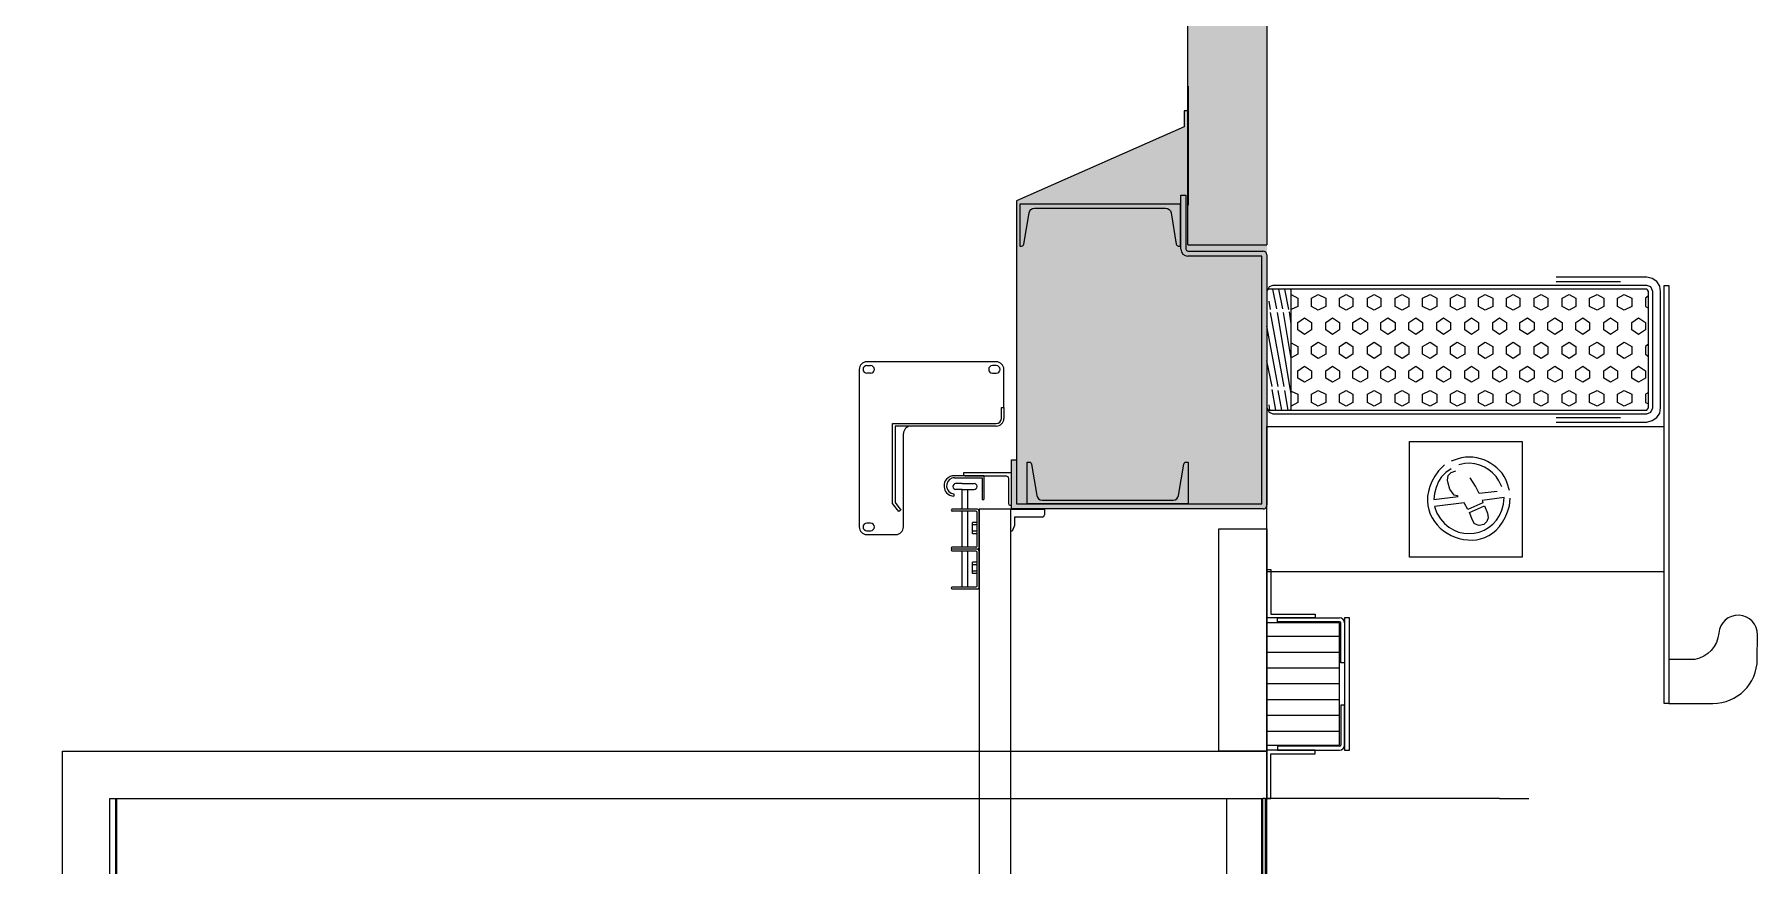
# Model space of a CAD drawing. Header units: inches. Extents: x 2743 to 10591, y -1604 to 5792.
# Drawn here: x 9718.2 to 9825.4, y 781.2 to 833 of the extents above; entities that cross this region are included whole.
import ezdxf

# ---------------------------------------------------------------- set-up
doc = ezdxf.new("R2010")
doc.units = ezdxf.units.IN
doc.header["$LTSCALE"] = 0.1875
doc.header["$MEASUREMENT"] = 0
doc.linetypes.add('dash2', pattern=[500, 400, -100])
doc.linetypes.add('dash3', pattern=[200, 100, -100])
for name, color, linetype in [('1', 1, 'Continuous'), ('A-N-APP-SAN', 1, 'Continuous'), ('A-N-MUR-EXT', 5, 'Continuous'), ('A-N-MUR-INT', 3, 'Continuous'), ('A-N-PORTE-EXT', 2, 'Continuous'), ('A-N-STRUCTURE', 4, 'Continuous'), ('fill253', 253, 'Continuous'), ('PDF_Geometry', 7, 'Continuous'), ('S-N-ACIER', 4, 'Continuous')]:
    doc.layers.add(name, color=color, linetype=linetype)

msp = doc.modelspace()

# ---------------------------------------------------------------- hatches: boundary and pattern name
at = {"layer": 'fill253'}
h = msp.add_hatch(color=7, dxfattribs=at)
h.dxf.hatch_style = 1
h.paths.add_polyline_path([(9794.88805, 431.979), (9789.9668, 431.979), (9789.98075, 94.34303), (9794.902, 94.34303)])
h.paths.add_polyline_path([(9794.88806, 678.7916), (9789.96681, 678.7916), (9789.96681, 572.89173), (9794.88806, 572.89173)])
h.paths.add_polyline_path([(9794.88806, 925.604), (9789.96681, 925.604), (9789.9668, 819.70432), (9794.88805, 819.70432)])
h.paths.add_polyline_path([(8905.8684, -1259.02652), (8903.3892, -1263.9483), (9794.902, -1263.94777), (9794.902, -1071.958), (9789.98075, -1071.958), (9789.98075, -1259.02652)])
h.paths.add_polyline_path([(8477.94275, -1356.98336), (8485.93642, -1355.67867), (8470.93724, -1263.95647), (8470.1595, -1259.19385), (8461.95284, -1259.19385), (8462.69638, -1263.82639)])
h.paths.add_polyline_path([(8896.37175, -1264.1151), (8896.751, -1266.30955), (8903.53292, -1265.20887), (8903.3892, -1263.9483), (8905.8684, -1259.02652), (8895.56167, -1259.02652)])
h.paths.add_polyline_path([(9794.902, 1153.66309), (9789.98075, 1153.66309), (9789.96681, 1066.51673), (9794.88806, 1066.51673)])
h.paths.add_polyline_path([(7089.79643, -1079.29062), (7083.99142, -1077.23697), (7083.99142, -1078.48244), (7084.85166, -1078.81134), (7084.85809, -1264.1151), (7353.37883, -1263.94776), (7353.37238, -1259.02651), (7089.77934, -1259.19385)])
h.paths.add_polyline_path([(7084.85809, -374.65047), (7089.77934, -375.67519), (7089.77934, 118.15991), (7084.85809, 118.15991)])
h.paths.add_polyline_path([(9789.98075, -339.79281), (9794.902, -339.79281), (9794.902, 52.10637), (9789.98075, 52.10637)])
h.paths.add_polyline_path([(9789.97463, -401.23504), (9794.89588, -401.23504), (9794.902, -339.79281), (9789.98075, -339.79281)])
h.paths.add_polyline_path([(9789.98074, -545.32679), (9794.90199, -545.32679), (9794.89588, -437.25741), (9789.97463, -437.25741)])
h.paths.add_polyline_path([(9789.97201, -617.37634), (9794.89326, -617.37634), (9794.90199, -581.35034), (9789.98074, -581.35034)])
h.paths.add_polyline_path([(9789.97813, -689.42343), (9794.89938, -689.42343), (9794.89969, -653.39744), (9789.97844, -653.39744)])
h.paths.add_polyline_path([(9789.97813, -761.46809), (9794.89938, -761.46809), (9794.89938, -725.44454), (9789.97813, -725.44454)])
h.paths.add_polyline_path([(8313.35452, 1440.59386), (8313.35452, 1445.51513), (7084.85166, 1445.51513), (7084.85809, 159.14408), (7089.77934, 159.14408), (7089.77291, 1440.59388)])
h.paths.add_polyline_path([(7395.62104, -1259.02652), (7395.62126, -1263.94777), (8462.75648, -1264.1151), (8461.95284, -1259.19385)])
h.paths.add_polyline_path([(8556.69559, 1440.56528), (8556.6956, 1445.48688), (8355.59043, 1445.5146), (8355.59043, 1440.59333)])
h.paths.add_polyline_path([(9149.95053, 1445.3478), (9149.95053, 1440.42655), (9789.98075, 1440.42655), (9789.9808, 1308.40012), (9794.90205, 1308.40012), (9794.902, 1445.3478)])
h.paths.add_polyline_path([(9794.89496, -941.58583), (9789.96911, -941.58584), (9789.98075, -1029.88866), (9794.902, -1029.88866)])
h.paths.add_polyline_path([(9789.96911, -905.56228), (9794.89496, -905.5623), (9794.89326, -797.49164), (9789.97201, -797.49164)])
h = msp.add_hatch(color=7, dxfattribs=at)
h.dxf.hatch_style = 1
edge = h.paths.add_edge_path()
edge.add_line((9789.96123, 828.20219), (9789.97431, 819.87165))
edge.add_line((9789.97431, 819.87165), (9794.88162, 819.87165))
edge.add_line((9794.88162, 819.87165), (9794.89672, 803.66713))
edge.add_arc((9794.66057, 803.66691), 0.23616, -90.0156662, 0.0533973, ccw=False)
edge.add_line((9794.6605, 803.43076), (9778.98942, 803.43073))
edge.add_line((9778.98942, 803.43073), (9778.98942, 806.49714))
edge.add_line((9778.98942, 806.49714), (9779.30438, 806.49714))
edge.add_line((9779.30438, 806.49714), (9779.3046, 822.5946))
edge.add_line((9779.3046, 822.5946), (9789.72526, 827.21794))
edge.add_line((9789.72526, 827.21794), (9789.72526, 828.20219))
edge.add_line((9789.72526, 828.20219), (9789.96123, 828.20219))

# ---------------------------------------------------------------- linework, layer by layer
at = {"color": 7}
for p, q in [((9778.94209, 803.41684), (9776.9736, 803.41684)), ((9776.9736, 803.41684), (9776.9736, 695.41591)), ((9778.94209, 695.41591), (9778.94209, 803.41684))]:
    msp.add_line(p, q, dxfattribs=at)
for points in [[(9789.50174, 819.79296), (9789.50174, 822.39138), (9779.50178, 822.39138), (9779.50178, 819.79296), (9779.6225, 819.79296, 0.366587783), (9779.76059, 819.90992), (9780.0871, 821.86717, -0.366587783), (9780.42246, 822.15122), (9788.58107, 822.15122, -0.366587783), (9788.91643, 821.86717), (9789.24293, 819.90992, 0.366587783), (9789.38102, 819.79296)], [(9789.97431, 806.34411), (9789.97431, 803.7457), (9779.97435, 803.7457), (9779.97435, 806.34411), (9780.09507, 806.34411, -0.366587783), (9780.23316, 806.22715), (9780.55966, 804.26991, 0.366587783), (9780.89502, 803.98585), (9789.05363, 803.98585, 0.366587783), (9789.38899, 804.26991), (9789.7155, 806.22715, -0.366587783), (9789.85359, 806.34411)], [(9778.98942, 805.67825), (9775.99731, 805.67825), (9775.99731, 805.58376, 0.414213562), (9776.0918, 805.48927), (9778.65045, 805.48927, -0.414213562), (9778.80045, 805.33927), (9778.80045, 803.76487, 0.414213562), (9778.89494, 803.67038), (9778.98942, 803.67038)]]:
    msp.add_lwpolyline(points, format="xyb", close=True)
at = {"layer": '1', "color": 7}
for p, q in [((9777.27912, 805.48927), (9775.2944, 805.48927)), ((9775.4549, 805.37401), (9777.16476, 805.37401)), ((9777.16476, 805.37401), (9777.16476, 804.02391)), ((9777.27912, 805.48927), (9777.27912, 804.02391)), ((9775.34472, 804.825), (9775.34472, 804.83708)), ((9775.39723, 804.3665), (9775.39723, 804.23134)), ((9775.91422, 805.00624), (9775.51388, 805.00624)), ((9775.91422, 804.64376), (9775.52596, 804.64376)), ((9775.91422, 805.00624), (9776.2767, 805.00624)), ((9775.91422, 803.41684), (9775.91422, 804.64376)), ((9775.91422, 804.64376), (9776.2767, 804.64376)), ((9776.2767, 805.00624), (9776.67703, 805.00624)), ((9776.2767, 803.41684), (9776.2767, 804.64376)), ((9776.2767, 804.64376), (9776.66495, 804.64376)), ((9776.84619, 804.825), (9776.84619, 804.83708)), ((9776.88298, 803.41684), (9775.30794, 803.41684)), ((9776.76215, 803.29601), (9775.30794, 803.29601)), ((9775.91422, 801.05433), (9775.91422, 803.29601)), ((9776.2767, 801.05433), (9776.2767, 803.29601)), ((9776.85277, 801.14495), (9776.85277, 803.20539)), ((9776.9736, 801.02413), (9776.9736, 803.32622)), ((9777.16476, 804.02391), (9777.27912, 804.02391)), ((9778.94209, 802.04907), (9778.94209, 803.41684)), ((9778.94209, 803.41684), (9781.03717, 803.41562)), ((9781.03717, 803.41562), (9781.03717, 803.07662)), ((9776.85277, 802.5968), (9776.56925, 802.5968)), ((9776.56925, 801.89198), (9776.56925, 802.5968)), ((9776.85277, 802.44376), (9776.56925, 802.44376)), ((9776.85277, 802.04503), (9776.56925, 802.04503)), ((9779.02987, 802.04907), (9778.94209, 802.04907)), ((9779.17115, 802.39387), (9779.02987, 802.04907)), ((9780.89285, 802.92652), (9779.17115, 802.92652)), ((9779.17115, 802.92652), (9779.17115, 802.39387)), ((9776.76215, 801.05433), (9775.30794, 801.05433)), ((9776.88298, 800.93351), (9775.30794, 800.93351)), ((9776.88298, 800.93351), (9775.30794, 800.93351)), ((9776.85277, 801.89198), (9776.56925, 801.89198)), ((9776.76215, 800.81268), (9775.30794, 800.81268)), ((9775.91422, 798.57101), (9775.91422, 800.81268)), ((9776.2767, 798.57101), (9776.2767, 800.81268)), ((9776.85277, 800.11348), (9776.56925, 800.11348)), ((9776.56925, 799.40865), (9776.56925, 800.11348)), ((9776.85277, 799.96043), (9776.56925, 799.96043)), ((9776.85277, 798.66163), (9776.85277, 800.72206)), ((9776.9736, 798.5408), (9776.9736, 800.84289)), ((9776.85277, 799.5617), (9776.56925, 799.5617)), ((9776.85277, 799.40865), (9776.56925, 799.40865)), ((9776.76215, 798.57101), (9775.30794, 798.57101)), ((9776.88298, 798.45018), (9775.30794, 798.45018))]:
    msp.add_line(p, q, dxfattribs=at)
for centre, radius, start, end in [((9775.51613, 804.87472), 0.71537, 155.1313079, 217.5925682), ((9775.47397, 804.7968), 0.71537, 104.5378837, 148.0316541), ((9775.4549, 804.87059), 0.50738, 110.5508544, 263.4728886), ((9775.45295, 804.7999), 0.57411, 90, 108.0733809), ((9775.4549, 804.94438), 0.71537, 225.0263412, 265.3756564), ((9775.51388, 804.83708), 0.16916, 89.99999, 179.9999993), ((9775.52596, 804.825), 0.18124, 179.9999993, 269.999995), ((9776.66495, 804.825), 0.18124, 269.999995, 359.9999975), ((9776.67703, 804.83708), 0.16916, 359.9999975, 89.99999), ((9775.30794, 803.35642), 0.06041, 89.99999, 269.999995), ((9776.76215, 803.20539), 0.09062, 359.9999975, 89.99999), ((9776.88298, 803.32622), 0.09062, 359.9999975, 89.99999), ((9780.88696, 803.07662), 0.15021, 272.2456658, 360), ((9775.30794, 800.99392), 0.06041, 89.99999, 269.999995), ((9775.30794, 800.87309), 0.06041, 89.99999, 269.999995), ((9776.76215, 801.14495), 0.09062, 269.999995, 359.9999975), ((9776.88298, 801.02413), 0.09062, 269.999995, 359.9999975), ((9776.88298, 800.84289), 0.09062, 359.9999975, 89.99999), ((9776.76215, 800.72206), 0.09062, 359.9999975, 89.99999), ((9775.30794, 798.51059), 0.06041, 89.99999, 269.999995), ((9776.76215, 798.66163), 0.09062, 269.999995, 359.9999975), ((9776.88298, 798.5408), 0.09062, 269.999995, 359.9999975)]:
    msp.add_arc(centre, radius, start, end, dxfattribs=at)
at = {"layer": 'A-N-APP-SAN', "color": 7}
for p, q in [((9794.88807, 796.65535), (9794.88807, 799.66715)), ((9794.88807, 799.66715), (9795.12429, 799.66715)), ((9795.12429, 799.66715), (9795.12429, 796.89157)), ((9797.88019, 796.65535), (9794.88807, 796.65535)), ((9795.12429, 796.89157), (9797.88019, 796.89157)), ((9795.53232, 796.65535), (9799.40302, 796.65535)), ((9795.53232, 796.41913), (9795.53232, 796.65535)), ((9797.88019, 796.89157), (9797.88019, 796.65535)), ((9799.71798, 796.65535), (9799.71798, 788.42702)), ((9800.01325, 796.65535), (9799.71798, 796.65535)), ((9800.01325, 788.42702), (9800.01325, 796.65535)), ((9799.40302, 796.41913), (9795.53232, 796.41913)), ((9799.48176, 793.86008), (9799.48176, 796.34039)), ((9799.71798, 796.34039), (9799.71798, 793.86008)), ((9799.71798, 793.86008), (9799.48176, 793.86008)), ((9799.71798, 791.22229), (9799.48176, 791.22229)), ((9799.48176, 791.22229), (9799.48176, 788.74198)), ((9799.71798, 788.74198), (9799.71798, 791.22229)), ((9797.88019, 788.42702), (9794.88807, 788.42702)), ((9794.88807, 788.42702), (9794.88807, 785.41521)), ((9795.12429, 785.41521), (9795.12429, 788.1908)), ((9795.12429, 788.1908), (9797.88019, 788.1908)), ((9799.40302, 788.66324), (9795.53232, 788.66324)), ((9795.53232, 788.66324), (9795.53232, 788.42702)), ((9795.53232, 788.42702), (9799.40302, 788.42702)), ((9797.88019, 788.1908), (9797.88019, 788.42702)), ((9799.71798, 788.42702), (9800.01325, 788.42702)), ((9794.88807, 785.41521), (9795.12429, 785.41521))]:
    msp.add_line(p, q, dxfattribs=at)
for centre, radius, start, end in [((9799.40302, 796.34039), 0.31496, 360, 89.9999975), ((9799.40302, 796.34039), 0.07874, 0, 89.9999975), ((9799.40302, 788.74198), 0.31496, 270.0000025, 0), ((9799.40302, 788.74198), 0.07874, 270.0000025, 0)]:
    msp.add_arc(centre, radius, start, end, dxfattribs=at)
at = {"layer": 'A-N-MUR-EXT', "color": 7}
for p, q in [((9794.89404, 819.87165), (9794.8843, 925.77133)), ((9789.96037, 819.87165), (9794.88162, 819.87165)), ((9789.96037, 819.87165), (9794.88162, 819.87165))]:
    msp.add_line(p, q, dxfattribs=at)
at = {"layer": 'A-N-MUR-INT', "color": 7}
for p, q in [((9789.97279, 819.87165), (9789.96305, 925.77133)), ((9789.96123, 828.20219), (9789.72526, 828.20219)), ((9789.72526, 828.20219), (9789.72526, 827.21794)), ((9789.72526, 827.21794), (9779.3046, 822.5946)), ((9779.3046, 822.5946), (9779.3046, 806.49714))]:
    msp.add_line(p, q, dxfattribs=at)
at = {"layer": 'A-N-PORTE-EXT', "color": 7}
for p, q in [((9769.5162, 812.11698), (9769.5162, 802.31188)), ((9778.04374, 812.58942), (9769.98864, 812.58942)), ((9769.98864, 812.3532), (9770.22486, 812.3532)), ((9770.22486, 811.88076), (9769.98864, 811.88076)), ((9778.04374, 812.3532), (9777.80752, 812.3532)), ((9777.80752, 811.88076), (9778.04374, 811.88076)), ((9778.51618, 809.73959), (9778.51618, 812.11698)), ((9778.3587, 809.06187), (9778.3587, 809.73959)), ((9778.3587, 809.73959), (9778.51618, 809.73959)), ((9778.51618, 809.73959), (9778.51618, 809.06187)), ((9771.59691, 803.77253), (9771.59691, 808.74691)), ((9771.59691, 808.74691), (9772.73864, 808.74691)), ((9772.73864, 808.58943), (9771.75439, 808.58943)), ((9771.75439, 808.58943), (9771.75439, 803.82566)), ((9772.73864, 808.74691), (9778.04374, 808.74691)), ((9778.04374, 808.58943), (9772.73864, 808.58943)), ((9772.2662, 802.31188), (9772.2662, 808.11699)), ((9771.98342, 803.26489), (9771.59691, 803.77253)), ((9771.75439, 803.82566), (9772.10872, 803.36029)), ((9772.10872, 803.36029), (9771.98342, 803.26489)), ((9794.88018, 695.16397), (9794.88019, 803.66695)), ((9770.22486, 802.5481), (9769.98864, 802.5481)), ((9769.98864, 802.07566), (9770.22486, 802.07566)), ((9791.88807, 802.18995), (9794.88019, 802.18995)), ((9791.88807, 788.36796), (9791.88807, 802.18995)), ((9794.88019, 802.18995), (9794.88019, 788.36796)), ((9769.98864, 801.83944), (9771.79376, 801.83944)), ((9799.40302, 796.34039), (9794.88807, 796.34039)), ((9794.88807, 796.34039), (9794.88807, 788.74198)), ((9799.40302, 788.74198), (9799.40302, 796.34039)), ((9799.40302, 795.49393), (9794.88807, 795.49393)), ((9799.40302, 794.50968), (9794.88807, 794.50968)), ((9799.40302, 793.52543), (9794.88807, 793.52543)), ((9799.40302, 792.54118), (9794.88807, 792.54118)), ((9799.40302, 791.55693), (9794.88807, 791.55693)), ((9799.40302, 790.57268), (9794.88807, 790.57268)), ((9799.40302, 789.58843), (9794.88807, 789.58843)), ((9719.93546, 788.36796), (9794.88019, 788.36796)), ((9719.93546, 710.46261), (9719.93546, 788.36796)), ((9794.88019, 788.36796), (9791.88807, 788.36796)), ((9794.88807, 788.74198), (9799.40302, 788.74198)), ((9722.88821, 713.41536), (9722.88821, 785.41521)), ((9722.88821, 785.41521), (9723.26345, 785.41521)), ((9723.26345, 785.41521), (9723.31477, 785.41521)), ((9723.26345, 713.41536), (9723.26345, 785.41521)), ((9723.31477, 713.41536), (9723.31477, 785.41521)), ((9723.31477, 785.41521), (9794.562, 785.41521)), ((9792.38807, 713.41536), (9792.38807, 785.41521)), ((9794.562, 713.41536), (9794.562, 785.41521)), ((9794.562, 785.41521), (9794.63578, 785.41521)), ((9794.76598, 785.41521), (9794.63578, 785.41521)), ((9794.63578, 713.41536), (9794.63578, 785.41521)), ((9794.63578, 713.41536), (9794.63578, 785.41521)), ((9794.76598, 785.41521), (9794.76598, 713.41536)), ((9794.76598, 785.41521), (9794.88807, 785.41521)), ((9794.88807, 713.41536), (9794.88807, 785.41521))]:
    msp.add_line(p, q, dxfattribs=at)
at = {"layer": 'A-N-PORTE-EXT', "color": 7, "linetype": 'dash3'}
for p, q in [((9809.36012, 785.41521), (9794.88807, 785.41521)), ((9809.36012, 713.41536), (9809.36012, 785.41521)), ((9809.36012, 785.41521), (9810.89853, 785.41521)), ((9810.89853, 713.41536), (9810.89853, 785.41521)), ((9810.89853, 785.41521), (9811.18691, 785.41521)), ((9811.18691, 713.41536), (9811.18691, 785.41521))]:
    msp.add_line(p, q, dxfattribs=at)
at = {"layer": 'A-N-PORTE-EXT', "color": 7}
for centre, radius, start, end in [((9769.98864, 812.11698), 0.47244, 90, 180), ((9769.98864, 812.11698), 0.23622, 90, 270), ((9770.22486, 812.11698), 0.23622, 270, 90), ((9777.80752, 812.11698), 0.23622, 90, 270), ((9778.04374, 812.11698), 0.47244, 0, 90), ((9778.04374, 812.11698), 0.23622, 270, 90), ((9772.73864, 808.11699), 0.47244, 90, 180), ((9778.04374, 809.06187), 0.31496, 270, 0), ((9778.04374, 809.06187), 0.47244, 270, 0), ((9769.98864, 802.31188), 0.47244, 180, 270), ((9769.98864, 802.31188), 0.23622, 90, 270), ((9770.22486, 802.31188), 0.23622, 270, 90), ((9771.79376, 802.31188), 0.47244, 270, 0)]:
    msp.add_arc(centre, radius, start, end, dxfattribs=at)
at = {"layer": 'A-N-STRUCTURE', "color": 7, "linetype": 'dash2', "ltscale": 0.5}
msp.add_line((9789.96152, 923.48164), (9789.97431, 822.33037), dxfattribs=at)
at = {"layer": 'PDF_Geometry', "color": 7, "lineweight": 25}
for points in [[(9794.87971, 809.72964), (9795.02075, 809.44757), (9795.2558, 809.35355), (9818.52641, 809.35355), (9818.76147, 809.44757), (9818.9025, 809.72964), (9818.9025, 816.96939), (9818.76147, 817.25145), (9818.52641, 817.34548), (9795.2558, 817.34548), (9795.02075, 817.25145), (9794.87971, 816.96939)], [(9794.87971, 809.68263), (9794.92673, 809.63562), (9795.02075, 809.58861), (9818.52641, 809.58861), (9818.57342, 809.63562), (9818.62043, 809.72964), (9818.62043, 813.34951), (9818.62043, 816.96939), (9818.57342, 817.06341), (9818.52641, 817.11042), (9795.02075, 817.11042), (9794.92673, 817.06341), (9794.87971, 817.0164)], [(9795.49086, 815.88813), (9795.2558, 817.11042)], [(9795.86695, 815.88813), (9795.63189, 817.11042)], [(9796.24304, 815.84111), (9796.00799, 817.11042)], [(9812.88505, 808.83643), (9818.52641, 808.83643), (9818.85549, 808.93045), (9819.13756, 809.1185), (9819.3256, 809.40056), (9819.37261, 809.72964), (9819.37261, 816.96939), (9819.3256, 817.29847), (9819.13756, 817.58053), (9818.85549, 817.76858), (9818.52641, 817.8626), (9812.88505, 817.8626)], [(9812.88505, 817.58053), (9816.88101, 817.58053)], [(9795.11477, 815.84111), (9795.02075, 816.35824)], [(9796.38408, 816.78134), (9796.80718, 816.54628), (9796.80718, 816.02916), (9796.38408, 815.84111)], [(9818.62043, 816.68732), (9818.43239, 816.54628), (9818.43239, 816.02916), (9818.62043, 815.93514)], [(9795.58488, 811.04596), (9794.87971, 814.80687)], [(9795.96097, 811.04596), (9795.11477, 815.65307)], [(9796.38408, 810.62286), (9796.33706, 810.95194), (9795.53787, 815.65307)], [(9796.38408, 812.78538), (9795.91396, 815.65307)], [(9796.38408, 814.9479), (9796.29005, 815.70008)], [(9796.38408, 813.77262), (9796.80718, 813.53756), (9796.80718, 813.06745), (9796.38408, 812.83239)], [(9818.62043, 813.67859), (9818.43239, 813.53756), (9818.43239, 813.06745), (9818.62043, 812.92641)], [(9795.20879, 811.04596), (9794.87971, 812.64434)], [(9795.44385, 809.58861), (9795.20879, 810.85791)], [(9795.81994, 809.58861), (9795.58488, 810.8109)], [(9796.19603, 809.58861), (9796.00799, 810.8109)], [(9796.38408, 810.76389), (9796.80718, 810.57585), (9796.80718, 810.05872), (9796.38408, 809.82367)], [(9818.62043, 810.66987), (9818.43239, 810.57585), (9818.43239, 810.05872), (9818.62043, 809.9647)], [(9795.06776, 809.58861), (9795.02075, 809.91769)], [(9819.60767, 799.51325), (9794.87971, 799.51325), (9794.87971, 808.55436), (9819.60767, 808.55436)], [(9812.88505, 809.1185), (9816.88101, 809.1185)], [(9806.77358, 806.54891), (9806.35048, 806.40787)], [(9807.19668, 806.26684), (9806.82059, 806.17282)], [(9806.35048, 805.93776), (9806.0214, 805.70271), (9805.73933, 805.42064), (9805.55128, 805.13857), (9805.41025, 804.76248), (9805.31623, 804.38639), (9805.26922, 804.0103), (9806.77358, 804.19834), (9806.72657, 804.24535), (9806.53852, 804.29237), (9806.25645, 804.66846), (9806.16243, 805.04455), (9806.11542, 805.23259), (9806.16243, 805.51466), (9806.35048, 805.70271), (9806.63254, 805.79673)], [(9805.92737, 806.17282), (9805.55128, 805.79673)], [(9809.21817, 804.52742), (9808.0899, 804.38639), (9807.85484, 804.8565), (9807.52576, 805.37363)], [(9809.50024, 804.80949), (9809.31219, 805.18558)], [(9809.59426, 803.72823), (9809.64127, 804.15133), (9808.27794, 803.96329), (9808.32495, 803.82225), (9807.38473, 803.39915), (9807.14967, 803.82225), (9805.31623, 803.5872), (9805.45726, 803.16409)], [(9809.97035, 804.57443), (9809.82931, 805.04455)], [(9809.97035, 803.63421), (9810.01736, 804.10432)]]:
    msp.add_lwpolyline(points, dxfattribs=at)
for points in [[(9796.38408, 809.72964), (9796.38408, 817.06341), (9796.29005, 817.11042), (9795.02075, 817.11042), (9794.92673, 817.06341), (9794.87971, 816.96939), (9794.87971, 809.72964), (9794.92673, 809.63562), (9795.02075, 809.58861), (9796.29005, 809.58861), (9796.38408, 809.63562)], [(9819.60767, 791.33328), (9819.60767, 817.34548), (9819.88974, 817.34548), (9819.88974, 791.33328)], [(9797.65338, 816.02916), (9797.65338, 816.54628), (9798.07648, 816.78134), (9798.5466, 816.54628), (9798.5466, 816.02916), (9798.07648, 815.7941)], [(9799.3928, 816.02916), (9799.3928, 816.54628), (9799.8159, 816.78134), (9800.239, 816.54628), (9800.239, 816.02916), (9799.8159, 815.7941)], [(9801.13222, 816.02916), (9801.13222, 816.54628), (9801.55532, 816.78134), (9801.97842, 816.54628), (9801.97842, 816.02916), (9801.55532, 815.7941)], [(9802.87164, 816.02916), (9802.87164, 816.54628), (9803.29474, 816.78134), (9803.71784, 816.54628), (9803.71784, 816.02916), (9803.29474, 815.7941)], [(9804.56405, 816.02916), (9804.56405, 816.54628), (9805.03416, 816.78134), (9805.45726, 816.54628), (9805.45726, 816.02916), (9805.03416, 815.7941)], [(9806.30347, 816.02916), (9806.30347, 816.54628), (9806.72657, 816.78134), (9807.19668, 816.54628), (9807.19668, 816.02916), (9806.72657, 815.7941)], [(9808.04288, 816.02916), (9808.04288, 816.54628), (9808.46599, 816.78134), (9808.9361, 816.54628), (9808.9361, 816.02916), (9808.46599, 815.7941)], [(9809.7823, 816.02916), (9809.7823, 816.54628), (9810.20541, 816.78134), (9810.62851, 816.54628), (9810.62851, 816.02916), (9810.20541, 815.7941)], [(9811.52172, 816.02916), (9811.52172, 816.54628), (9811.94482, 816.78134), (9812.36793, 816.54628), (9812.36793, 816.02916), (9811.94482, 815.7941)], [(9813.26114, 816.02916), (9813.26114, 816.54628), (9813.68424, 816.78134), (9814.10734, 816.54628), (9814.10734, 816.02916), (9813.68424, 815.7941)], [(9814.95355, 816.02916), (9814.95355, 816.54628), (9815.42366, 816.78134), (9815.84676, 816.54628), (9815.84676, 816.02916), (9815.42366, 815.7941)], [(9816.69297, 816.02916), (9816.69297, 816.54628), (9817.11607, 816.78134), (9817.58618, 816.54628), (9817.58618, 816.02916), (9817.11607, 815.7941)], [(9796.80718, 814.57181), (9796.80718, 815.04192), (9797.23028, 815.32399), (9797.65338, 815.04192), (9797.65338, 814.57181), (9797.23028, 814.28974)], [(9798.5466, 814.57181), (9798.5466, 815.04192), (9798.9697, 815.32399), (9799.3928, 815.04192), (9799.3928, 814.57181), (9798.9697, 814.28974)], [(9800.239, 814.57181), (9800.239, 815.04192), (9800.70912, 815.32399), (9801.13222, 815.04192), (9801.13222, 814.57181), (9800.70912, 814.28974)], [(9801.97842, 814.57181), (9801.97842, 815.04192), (9802.40153, 815.32399), (9802.87164, 815.04192), (9802.87164, 814.57181), (9802.40153, 814.28974)], [(9803.71784, 814.57181), (9803.71784, 815.04192), (9804.14094, 815.32399), (9804.56405, 815.04192), (9804.56405, 814.57181), (9804.14094, 814.28974)], [(9805.45726, 814.57181), (9805.45726, 815.04192), (9805.88036, 815.32399), (9806.30347, 815.04192), (9806.30347, 814.57181), (9805.88036, 814.28974)], [(9807.19668, 814.57181), (9807.19668, 815.04192), (9807.61978, 815.32399), (9808.04288, 815.04192), (9808.04288, 814.57181), (9807.61978, 814.28974)], [(9808.9361, 814.57181), (9808.9361, 815.04192), (9809.3592, 815.32399), (9809.7823, 815.04192), (9809.7823, 814.57181), (9809.3592, 814.28974)], [(9810.62851, 814.57181), (9810.62851, 815.04192), (9811.09862, 815.32399), (9811.52172, 815.04192), (9811.52172, 814.57181), (9811.09862, 814.28974)], [(9812.36793, 814.57181), (9812.36793, 815.04192), (9812.79103, 815.32399), (9813.26114, 815.04192), (9813.26114, 814.57181), (9812.79103, 814.28974)], [(9814.10734, 814.57181), (9814.10734, 815.04192), (9814.53045, 815.32399), (9814.95355, 815.04192), (9814.95355, 814.57181), (9814.53045, 814.28974)], [(9815.84676, 814.57181), (9815.84676, 815.04192), (9816.26987, 815.32399), (9816.69297, 815.04192), (9816.69297, 814.57181), (9816.26987, 814.28974)], [(9817.58618, 814.57181), (9817.58618, 815.04192), (9818.00928, 815.32399), (9818.43239, 815.04192), (9818.43239, 814.57181), (9818.00928, 814.28974)], [(9797.65338, 813.06745), (9797.65338, 813.53756), (9798.07648, 813.81963), (9798.5466, 813.53756), (9798.5466, 813.06745), (9798.07648, 812.78538)], [(9799.3928, 813.06745), (9799.3928, 813.53756), (9799.8159, 813.81963), (9800.239, 813.53756), (9800.239, 813.06745), (9799.8159, 812.78538)], [(9801.13222, 813.06745), (9801.13222, 813.53756), (9801.55532, 813.81963), (9801.97842, 813.53756), (9801.97842, 813.06745), (9801.55532, 812.78538)], [(9802.87164, 813.06745), (9802.87164, 813.53756), (9803.29474, 813.81963), (9803.71784, 813.53756), (9803.71784, 813.06745), (9803.29474, 812.78538)], [(9804.56405, 813.06745), (9804.56405, 813.53756), (9805.03416, 813.81963), (9805.45726, 813.53756), (9805.45726, 813.06745), (9805.03416, 812.78538)], [(9806.30347, 813.06745), (9806.30347, 813.53756), (9806.72657, 813.81963), (9807.19668, 813.53756), (9807.19668, 813.06745), (9806.72657, 812.78538)], [(9808.04288, 813.06745), (9808.04288, 813.53756), (9808.46599, 813.81963), (9808.9361, 813.53756), (9808.9361, 813.06745), (9808.46599, 812.78538)], [(9809.7823, 813.06745), (9809.7823, 813.53756), (9810.20541, 813.81963), (9810.62851, 813.53756), (9810.62851, 813.06745), (9810.20541, 812.78538)], [(9811.52172, 813.06745), (9811.52172, 813.53756), (9811.94482, 813.81963), (9812.36793, 813.53756), (9812.36793, 813.06745), (9811.94482, 812.78538)], [(9813.26114, 813.06745), (9813.26114, 813.53756), (9813.68424, 813.81963), (9814.10734, 813.53756), (9814.10734, 813.06745), (9813.68424, 812.78538)], [(9814.95355, 813.06745), (9814.95355, 813.53756), (9815.42366, 813.81963), (9815.84676, 813.53756), (9815.84676, 813.06745), (9815.42366, 812.78538)], [(9816.69297, 813.06745), (9816.69297, 813.53756), (9817.11607, 813.81963), (9817.58618, 813.53756), (9817.58618, 813.06745), (9817.11607, 812.78538)], [(9796.80718, 811.56308), (9796.80718, 812.0332), (9797.23028, 812.31527), (9797.65338, 812.0332), (9797.65338, 811.56308), (9797.23028, 811.32803)], [(9798.5466, 811.56308), (9798.5466, 812.0332), (9798.9697, 812.31527), (9799.3928, 812.0332), (9799.3928, 811.56308), (9798.9697, 811.32803)], [(9800.239, 811.56308), (9800.239, 812.0332), (9800.70912, 812.31527), (9801.13222, 812.0332), (9801.13222, 811.56308), (9800.70912, 811.32803)], [(9801.97842, 811.56308), (9801.97842, 812.0332), (9802.40153, 812.31527), (9802.87164, 812.0332), (9802.87164, 811.56308), (9802.40153, 811.32803)], [(9803.71784, 811.56308), (9803.71784, 812.0332), (9804.14094, 812.31527), (9804.56405, 812.0332), (9804.56405, 811.56308), (9804.14094, 811.32803)], [(9805.45726, 811.56308), (9805.45726, 812.0332), (9805.88036, 812.31527), (9806.30347, 812.0332), (9806.30347, 811.56308), (9805.88036, 811.32803)], [(9807.19668, 811.56308), (9807.19668, 812.0332), (9807.61978, 812.31527), (9808.04288, 812.0332), (9808.04288, 811.56308), (9807.61978, 811.32803)], [(9808.9361, 811.56308), (9808.9361, 812.0332), (9809.3592, 812.31527), (9809.7823, 812.0332), (9809.7823, 811.56308), (9809.3592, 811.32803)], [(9810.62851, 811.56308), (9810.62851, 812.0332), (9811.09862, 812.31527), (9811.52172, 812.0332), (9811.52172, 811.56308), (9811.09862, 811.32803)], [(9812.36793, 811.56308), (9812.36793, 812.0332), (9812.79103, 812.31527), (9813.26114, 812.0332), (9813.26114, 811.56308), (9812.79103, 811.32803)], [(9814.10734, 811.56308), (9814.10734, 812.0332), (9814.53045, 812.31527), (9814.95355, 812.0332), (9814.95355, 811.56308), (9814.53045, 811.32803)], [(9815.84676, 811.56308), (9815.84676, 812.0332), (9816.26987, 812.31527), (9816.69297, 812.0332), (9816.69297, 811.56308), (9816.26987, 811.32803)], [(9817.58618, 811.56308), (9817.58618, 812.0332), (9818.00928, 812.31527), (9818.43239, 812.0332), (9818.43239, 811.56308), (9818.00928, 811.32803)], [(9797.65338, 810.05872), (9797.65338, 810.57585), (9798.07648, 810.8109), (9798.5466, 810.57585), (9798.5466, 810.05872), (9798.07648, 809.82367)], [(9799.3928, 810.05872), (9799.3928, 810.57585), (9799.8159, 810.8109), (9800.239, 810.57585), (9800.239, 810.05872), (9799.8159, 809.82367)], [(9801.13222, 810.05872), (9801.13222, 810.57585), (9801.55532, 810.8109), (9801.97842, 810.57585), (9801.97842, 810.05872), (9801.55532, 809.82367)], [(9802.87164, 810.05872), (9802.87164, 810.57585), (9803.29474, 810.8109), (9803.71784, 810.57585), (9803.71784, 810.05872), (9803.29474, 809.82367)], [(9804.56405, 810.05872), (9804.56405, 810.57585), (9805.03416, 810.8109), (9805.45726, 810.57585), (9805.45726, 810.05872), (9805.03416, 809.82367)], [(9806.30347, 810.05872), (9806.30347, 810.57585), (9806.72657, 810.8109), (9807.19668, 810.57585), (9807.19668, 810.05872), (9806.72657, 809.82367)], [(9808.04288, 810.05872), (9808.04288, 810.57585), (9808.46599, 810.8109), (9808.9361, 810.57585), (9808.9361, 810.05872), (9808.46599, 809.82367)], [(9809.7823, 810.05872), (9809.7823, 810.57585), (9810.20541, 810.8109), (9810.62851, 810.57585), (9810.62851, 810.05872), (9810.20541, 809.82367)], [(9811.52172, 810.05872), (9811.52172, 810.57585), (9811.94482, 810.8109), (9812.36793, 810.57585), (9812.36793, 810.05872), (9811.94482, 809.82367)], [(9813.26114, 810.05872), (9813.26114, 810.57585), (9813.68424, 810.8109), (9814.10734, 810.57585), (9814.10734, 810.05872), (9813.68424, 809.82367)], [(9814.95355, 810.05872), (9814.95355, 810.57585), (9815.42366, 810.8109), (9815.84676, 810.57585), (9815.84676, 810.05872), (9815.42366, 809.82367)], [(9816.69297, 810.05872), (9816.69297, 810.57585), (9817.11607, 810.8109), (9817.58618, 810.57585), (9817.58618, 810.05872), (9817.11607, 809.82367)], [(9803.76485, 807.63017), (9810.76954, 807.63017), (9810.76954, 800.43744), (9803.76485, 800.43744)], [(9808.60702, 803.16409), (9808.65403, 802.88203), (9808.56001, 802.64697), (9808.37196, 802.45892), (9808.0899, 802.41191), (9807.80783, 802.50594), (9807.66679, 802.74099), (9807.47875, 803.2111), (9808.41897, 803.63421)]]:
    msp.add_lwpolyline(points, close=True, dxfattribs=at)
msp.add_lwpolyline([(9819.88974, 791.33328), (9822.63483, 791.33328, 0.412347204), (9825.3941, 794.07501), (9825.40995, 795.5987, 0.964952252), (9822.99957, 795.70983, -0.338477073), (9821.50893, 794.05913), (9819.88974, 794.05913)], format="xyb", dxfattribs=at)
for points in [[(9809.82931, 805.04455), (9809.45479, 806.21434), (9807.96532, 806.94537), (9806.77358, 806.54891)], [(9809.31219, 805.18558), (9808.90397, 805.92914), (9808.02878, 806.33971), (9807.19668, 806.26684)], [(9805.55128, 805.79673), (9802.87712, 802.28968), (9808.86323, 799.3264), (9809.97035, 803.63421)], [(9805.45726, 803.16409), (9806.51267, 801.1857), (9809.2119, 801.63936), (9809.59426, 803.72823)]]:
    msp.add_open_spline(points, degree=3, dxfattribs=at)
at = {"layer": 'S-N-ACIER', "color": 7}
for p, q in [((9789.52457, 819.5961), (9789.52457, 822.96002)), ((9789.52457, 822.96002), (9789.83953, 822.96002)), ((9789.83953, 822.96002), (9789.83953, 819.5961)), ((9789.95764, 819.47799), (9794.6428, 819.47792)), ((9794.56407, 819.16296), (9789.95764, 819.16303)), ((9794.56523, 803.74569), (9794.56407, 819.16296)), ((9794.87902, 819.24185), (9794.88019, 803.66711)), ((9778.98942, 803.43073), (9778.98942, 806.49714)), ((9778.98942, 806.49714), (9779.30438, 806.49714)), ((9779.30438, 806.49714), (9779.30438, 803.74569)), ((9794.64397, 803.43073), (9778.98942, 803.43073)), ((9779.30438, 803.74569), (9794.56523, 803.74569))]:
    msp.add_line(p, q, dxfattribs=at)
for centre, radius, start, end in [((9789.95764, 819.5961), 0.43307, 180.0000077, 269.9991647), ((9789.95764, 819.5961), 0.11811, 180, 269.999157), ((9794.6428, 819.2417), 0.23622, 0.0377308, 89.999157), ((9794.64397, 803.66695), 0.23622, 270, 0.0377308)]:
    msp.add_arc(centre, radius, start, end, dxfattribs=at)

doc.saveas('drawing.dxf')
